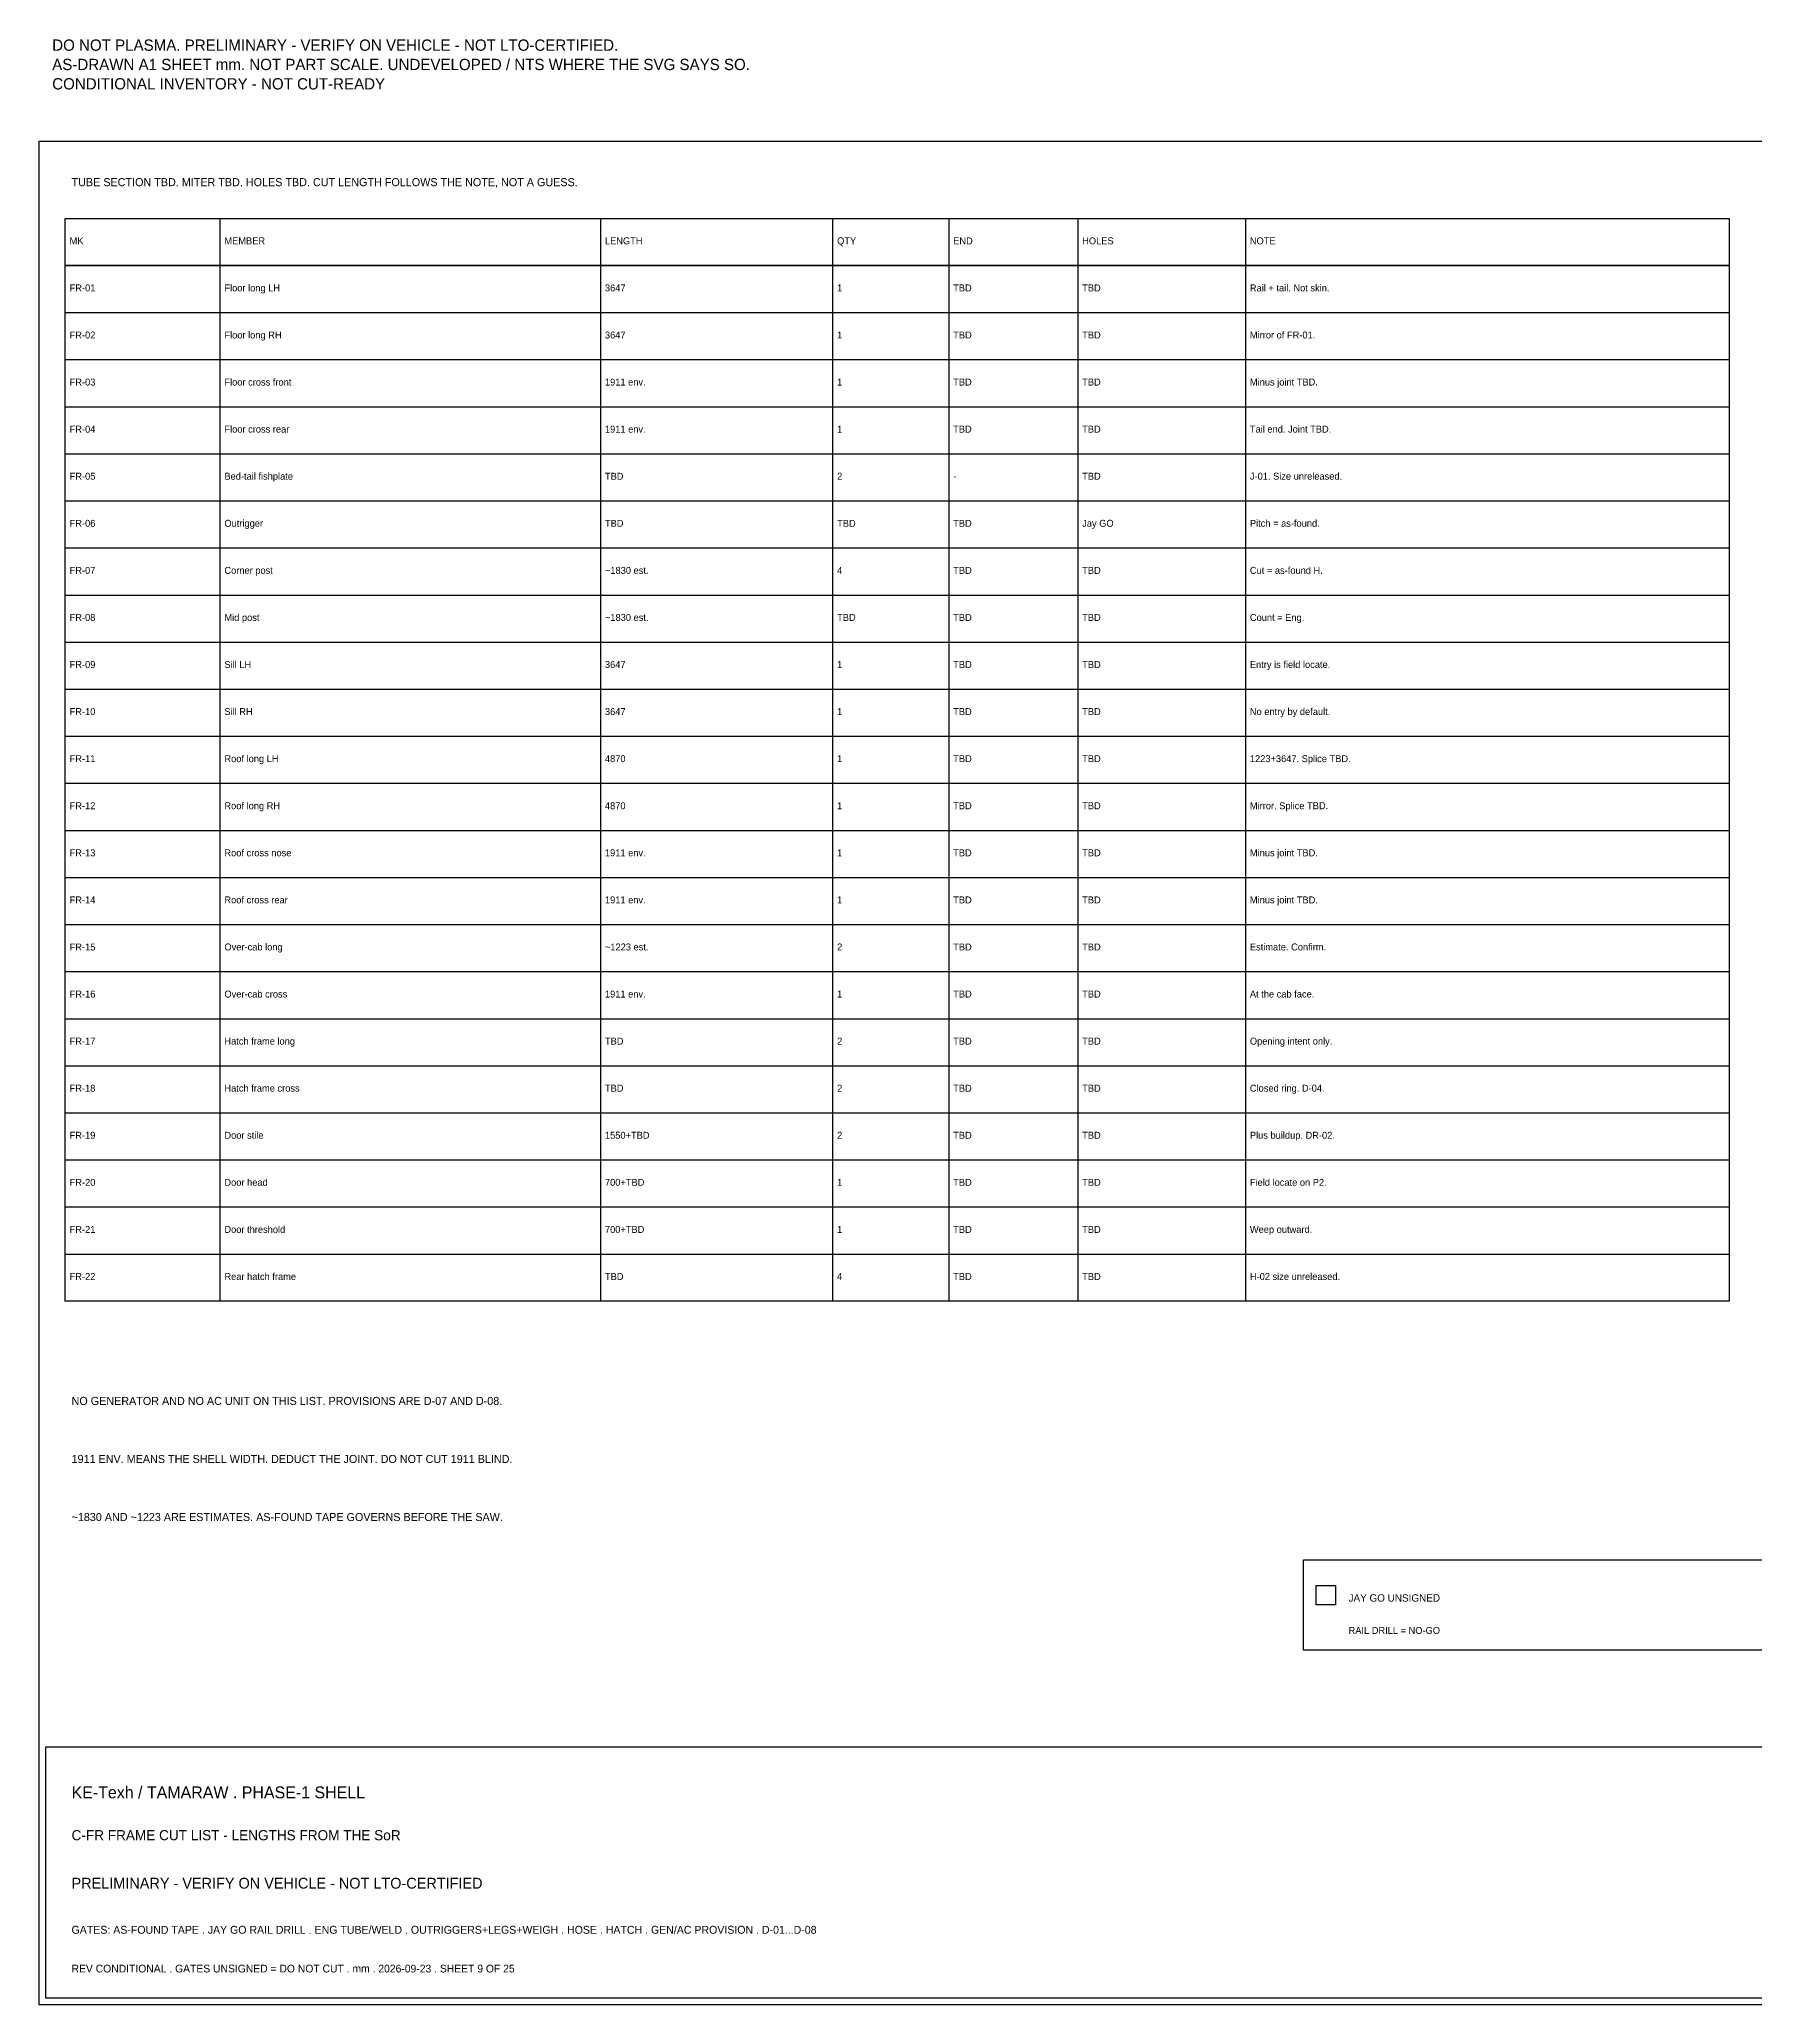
# Model space of a CAD drawing. Header units: millimetres. Extents: x 8 to 833, y 8 to 618.
# Drawn here: x 8 to 540, y 8 to 618 of the extents above; entities that cross this region are included whole.
import ezdxf

# ---------------------------------------------------------------- set-up
doc = ezdxf.new("R2010")
doc.units = ezdxf.units.MM

msp = doc.modelspace()

# ---------------------------------------------------------------- linework, layer by layer
at = {"layer": 'AS-DRAWN'}
for p, q in [((8, 586), (833, 586)), ((8, 8), (8, 586)), ((16, 562), (532, 562)), ((16, 226.2), (16, 562)), ((64, 562), (64, 226.2)), ((182, 562), (182, 226.2)), ((254, 562), (254, 226.2)), ((290, 562), (290, 226.2)), ((330, 562), (330, 226.2)), ((382, 562), (382, 226.2)), ((532, 562), (532, 226.2)), ((16, 547.4), (532, 547.4)), ((16, 532.8), (532, 532.8)), ((16, 518.2), (532, 518.2)), ((16, 503.6), (532, 503.6)), ((16, 489), (532, 489)), ((16, 474.4), (532, 474.4)), ((16, 459.8), (532, 459.8)), ((16, 445.2), (532, 445.2)), ((16, 430.6), (532, 430.6)), ((16, 416), (532, 416)), ((16, 401.4), (532, 401.4)), ((16, 386.8), (532, 386.8)), ((16, 372.2), (532, 372.2)), ((16, 357.6), (532, 357.6)), ((16, 343), (532, 343)), ((16, 328.4), (532, 328.4)), ((16, 313.8), (532, 313.8)), ((16, 299.2), (532, 299.2)), ((16, 284.6), (532, 284.6)), ((16, 270), (532, 270)), ((16, 255.4), (532, 255.4)), ((16, 240.8), (532, 240.8)), ((532, 226.2), (16, 226.2)), ((400, 146), (568, 146)), ((400, 118), (400, 146)), ((404, 138), (410, 138)), ((404, 132), (404, 138)), ((410, 138), (410, 132)), ((410, 132), (404, 132)), ((568, 118), (400, 118)), ((10, 88), (831, 88)), ((10, 10), (10, 88)), ((833, 8), (8, 8)), ((831, 10), (10, 10))]:
    msp.add_line(p, q, dxfattribs=at)
at = {"layer": 'FILL'}
for p, q in [((16, 562), (532, 562)), ((16, 547.4), (16, 562)), ((532, 562), (532, 547.4)), ((532, 547.4), (16, 547.4))]:
    msp.add_line(p, q, dxfattribs=at)

# ---------------------------------------------------------------- texts
at = {"layer": 'ANNOTATION'}
for s, height, p in [('TUBE SECTION TBD. MITER TBD. HOLES TBD. CUT LENGTH FOLLOWS THE NOTE, NOT A GUESS.', 2.5, (18, 572)), ('MK', 2.15, (17.4, 553.97)), ('MEMBER', 2.15, (65.4, 553.97)), ('LENGTH', 2.15, (183.4, 553.97)), ('QTY', 2.15, (255.4, 553.97)), ('END', 2.15, (291.4, 553.97)), ('HOLES', 2.15, (331.4, 553.97)), ('NOTE', 2.15, (383.4, 553.97)), ('FR-01', 2.15, (17.4, 539.37)), ('Floor long LH', 2.15, (65.4, 539.37)), ('3647', 2.15, (183.4, 539.37)), ('1', 2.15, (255.4, 539.37)), ('TBD', 2.15, (291.4, 539.37)), ('TBD', 2.15, (331.4, 539.37)), ('Rail + tail. Not skin.', 2.15, (383.4, 539.37)), ('FR-02', 2.15, (17.4, 524.77)), ('Floor long RH', 2.15, (65.4, 524.77)), ('3647', 2.15, (183.4, 524.77)), ('1', 2.15, (255.4, 524.77)), ('TBD', 2.15, (291.4, 524.77)), ('TBD', 2.15, (331.4, 524.77)), ('Mirror of FR-01.', 2.15, (383.4, 524.77)), ('FR-03', 2.15, (17.4, 510.17)), ('Floor cross front', 2.15, (65.4, 510.17)), ('1911 env.', 2.15, (183.4, 510.17)), ('1', 2.15, (255.4, 510.17)), ('TBD', 2.15, (291.4, 510.17)), ('TBD', 2.15, (331.4, 510.17)), ('Minus joint TBD.', 2.15, (383.4, 510.17)), ('FR-04', 2.15, (17.4, 495.57)), ('Floor cross rear', 2.15, (65.4, 495.57)), ('1911 env.', 2.15, (183.4, 495.57)), ('1', 2.15, (255.4, 495.57)), ('TBD', 2.15, (291.4, 495.57)), ('TBD', 2.15, (331.4, 495.57)), ('Tail end. Joint TBD.', 2.15, (383.4, 495.57)), ('FR-05', 2.15, (17.4, 480.97)), ('Bed-tail fishplate', 2.15, (65.4, 480.97)), ('TBD', 2.15, (183.4, 480.97)), ('2', 2.15, (255.4, 480.97)), ('-', 2.15, (291.4, 480.97)), ('TBD', 2.15, (331.4, 480.97)), ('J-01. Size unreleased.', 2.15, (383.4, 480.97)), ('FR-06', 2.15, (17.4, 466.37)), ('Outrigger', 2.15, (65.4, 466.37)), ('TBD', 2.15, (183.4, 466.37)), ('TBD', 2.15, (255.4, 466.37)), ('TBD', 2.15, (291.4, 466.37)), ('Jay GO', 2.15, (331.4, 466.37)), ('Pitch = as-found.', 2.15, (383.4, 466.37)), ('FR-07', 2.15, (17.4, 451.77)), ('Corner post', 2.15, (65.4, 451.77)), ('~1830 est.', 2.15, (183.4, 451.77)), ('4', 2.15, (255.4, 451.77)), ('TBD', 2.15, (291.4, 451.77)), ('TBD', 2.15, (331.4, 451.77)), ('Cut = as-found H.', 2.15, (383.4, 451.77)), ('FR-08', 2.15, (17.4, 437.17)), ('Mid post', 2.15, (65.4, 437.17)), ('~1830 est.', 2.15, (183.4, 437.17)), ('TBD', 2.15, (255.4, 437.17)), ('TBD', 2.15, (291.4, 437.17)), ('TBD', 2.15, (331.4, 437.17)), ('Count = Eng.', 2.15, (383.4, 437.17)), ('FR-09', 2.15, (17.4, 422.57)), ('Sill LH', 2.15, (65.4, 422.57)), ('3647', 2.15, (183.4, 422.57)), ('1', 2.15, (255.4, 422.57)), ('TBD', 2.15, (291.4, 422.57)), ('TBD', 2.15, (331.4, 422.57)), ('Entry is field locate.', 2.15, (383.4, 422.57)), ('FR-10', 2.15, (17.4, 407.97)), ('Sill RH', 2.15, (65.4, 407.97)), ('3647', 2.15, (183.4, 407.97)), ('1', 2.15, (255.4, 407.97)), ('TBD', 2.15, (291.4, 407.97)), ('TBD', 2.15, (331.4, 407.97)), ('No entry by default.', 2.15, (383.4, 407.97)), ('FR-11', 2.15, (17.4, 393.37)), ('Roof long LH', 2.15, (65.4, 393.37)), ('4870', 2.15, (183.4, 393.37)), ('1', 2.15, (255.4, 393.37)), ('TBD', 2.15, (291.4, 393.37)), ('TBD', 2.15, (331.4, 393.37)), ('1223+3647. Splice TBD.', 2.15, (383.4, 393.37)), ('FR-12', 2.15, (17.4, 378.77)), ('Roof long RH', 2.15, (65.4, 378.77)), ('4870', 2.15, (183.4, 378.77)), ('1', 2.15, (255.4, 378.77)), ('TBD', 2.15, (291.4, 378.77)), ('TBD', 2.15, (331.4, 378.77)), ('Mirror. Splice TBD.', 2.15, (383.4, 378.77)), ('FR-13', 2.15, (17.4, 364.17)), ('Roof cross nose', 2.15, (65.4, 364.17)), ('1911 env.', 2.15, (183.4, 364.17)), ('1', 2.15, (255.4, 364.17)), ('TBD', 2.15, (291.4, 364.17)), ('TBD', 2.15, (331.4, 364.17)), ('Minus joint TBD.', 2.15, (383.4, 364.17)), ('FR-14', 2.15, (17.4, 349.57)), ('Roof cross rear', 2.15, (65.4, 349.57)), ('1911 env.', 2.15, (183.4, 349.57)), ('1', 2.15, (255.4, 349.57)), ('TBD', 2.15, (291.4, 349.57)), ('TBD', 2.15, (331.4, 349.57)), ('Minus joint TBD.', 2.15, (383.4, 349.57)), ('FR-15', 2.15, (17.4, 334.97)), ('Over-cab long', 2.15, (65.4, 334.97)), ('~1223 est.', 2.15, (183.4, 334.97)), ('2', 2.15, (255.4, 334.97)), ('TBD', 2.15, (291.4, 334.97)), ('TBD', 2.15, (331.4, 334.97)), ('Estimate. Confirm.', 2.15, (383.4, 334.97)), ('FR-16', 2.15, (17.4, 320.37)), ('Over-cab cross', 2.15, (65.4, 320.37)), ('1911 env.', 2.15, (183.4, 320.37)), ('1', 2.15, (255.4, 320.37)), ('TBD', 2.15, (291.4, 320.37)), ('TBD', 2.15, (331.4, 320.37)), ('At the cab face.', 2.15, (383.4, 320.37)), ('FR-17', 2.15, (17.4, 305.77)), ('Hatch frame long', 2.15, (65.4, 305.77)), ('TBD', 2.15, (183.4, 305.77)), ('2', 2.15, (255.4, 305.77)), ('TBD', 2.15, (291.4, 305.77)), ('TBD', 2.15, (331.4, 305.77)), ('Opening intent only.', 2.15, (383.4, 305.77)), ('FR-18', 2.15, (17.4, 291.17)), ('Hatch frame cross', 2.15, (65.4, 291.17)), ('TBD', 2.15, (183.4, 291.17)), ('2', 2.15, (255.4, 291.17)), ('TBD', 2.15, (291.4, 291.17)), ('TBD', 2.15, (331.4, 291.17)), ('Closed ring. D-04.', 2.15, (383.4, 291.17)), ('FR-19', 2.15, (17.4, 276.57)), ('Door stile', 2.15, (65.4, 276.57)), ('1550+TBD', 2.15, (183.4, 276.57)), ('2', 2.15, (255.4, 276.57)), ('TBD', 2.15, (291.4, 276.57)), ('TBD', 2.15, (331.4, 276.57)), ('Plus buildup. DR-02.', 2.15, (383.4, 276.57)), ('FR-20', 2.15, (17.4, 261.97)), ('Door head', 2.15, (65.4, 261.97)), ('700+TBD', 2.15, (183.4, 261.97)), ('1', 2.15, (255.4, 261.97)), ('TBD', 2.15, (291.4, 261.97)), ('TBD', 2.15, (331.4, 261.97)), ('Field locate on P2.', 2.15, (383.4, 261.97)), ('FR-21', 2.15, (17.4, 247.37)), ('Door threshold', 2.15, (65.4, 247.37)), ('700+TBD', 2.15, (183.4, 247.37)), ('1', 2.15, (255.4, 247.37)), ('TBD', 2.15, (291.4, 247.37)), ('TBD', 2.15, (331.4, 247.37)), ('Weep outward.', 2.15, (383.4, 247.37)), ('FR-22', 2.15, (17.4, 232.77)), ('Rear hatch frame', 2.15, (65.4, 232.77)), ('TBD', 2.15, (183.4, 232.77)), ('4', 2.15, (255.4, 232.77)), ('TBD', 2.15, (291.4, 232.77)), ('TBD', 2.15, (331.4, 232.77)), ('H-02 size unreleased.', 2.15, (383.4, 232.77)), ('NO GENERATOR AND NO AC UNIT ON THIS LIST. PROVISIONS ARE D-07 AND D-08.', 2.5, (18, 194)), ('1911 ENV. MEANS THE SHELL WIDTH. DEDUCT THE JOINT. DO NOT CUT 1911 BLIND.', 2.5, (18, 176)), ('~1830 AND ~1223 ARE ESTIMATES. AS-FOUND TAPE GOVERNS BEFORE THE SAW.', 2.5, (18, 158)), ('JAY GO UNSIGNED', 2.3, (414, 133)), ('RAIL DRILL = NO-GO', 2.15, (414, 123)), ('KE-Texh / TAMARAW . PHASE-1 SHELL', 3.7, (18, 72)), ('C-FR FRAME CUT LIST - LENGTHS FROM THE SoR', 3.15, (18, 59)), ('PRELIMINARY - VERIFY ON VEHICLE - NOT LTO-CERTIFIED', 3.35, (18, 44)), ('GATES: AS-FOUND TAPE . JAY GO RAIL DRILL . ENG TUBE/WELD . OUTRIGGERS+LEGS+WEIGH . HOSE . HATCH . GEN/AC PROVISION . D-01...D-08', 2.45, (18, 30)), ('REV CONDITIONAL . GATES UNSIGNED = DO NOT CUT . mm . 2026-09-23 . SHEET 9 OF 25', 2.4, (18, 18))]:
    msp.add_text(s, height=height, dxfattribs=at).set_placement(p)
at = {"layer": 'STAMP'}
for s, p in [('DO NOT PLASMA. PRELIMINARY - VERIFY ON VEHICLE - NOT LTO-CERTIFIED.', (12, 614)), ('AS-DRAWN A1 SHEET mm. NOT PART SCALE. UNDEVELOPED / NTS WHERE THE SVG SAYS SO.', (12, 608)), ('CONDITIONAL INVENTORY - NOT CUT-READY', (12, 602))]:
    msp.add_text(s, height=3.5, dxfattribs=at).set_placement(p)

doc.saveas('drawing.dxf')
